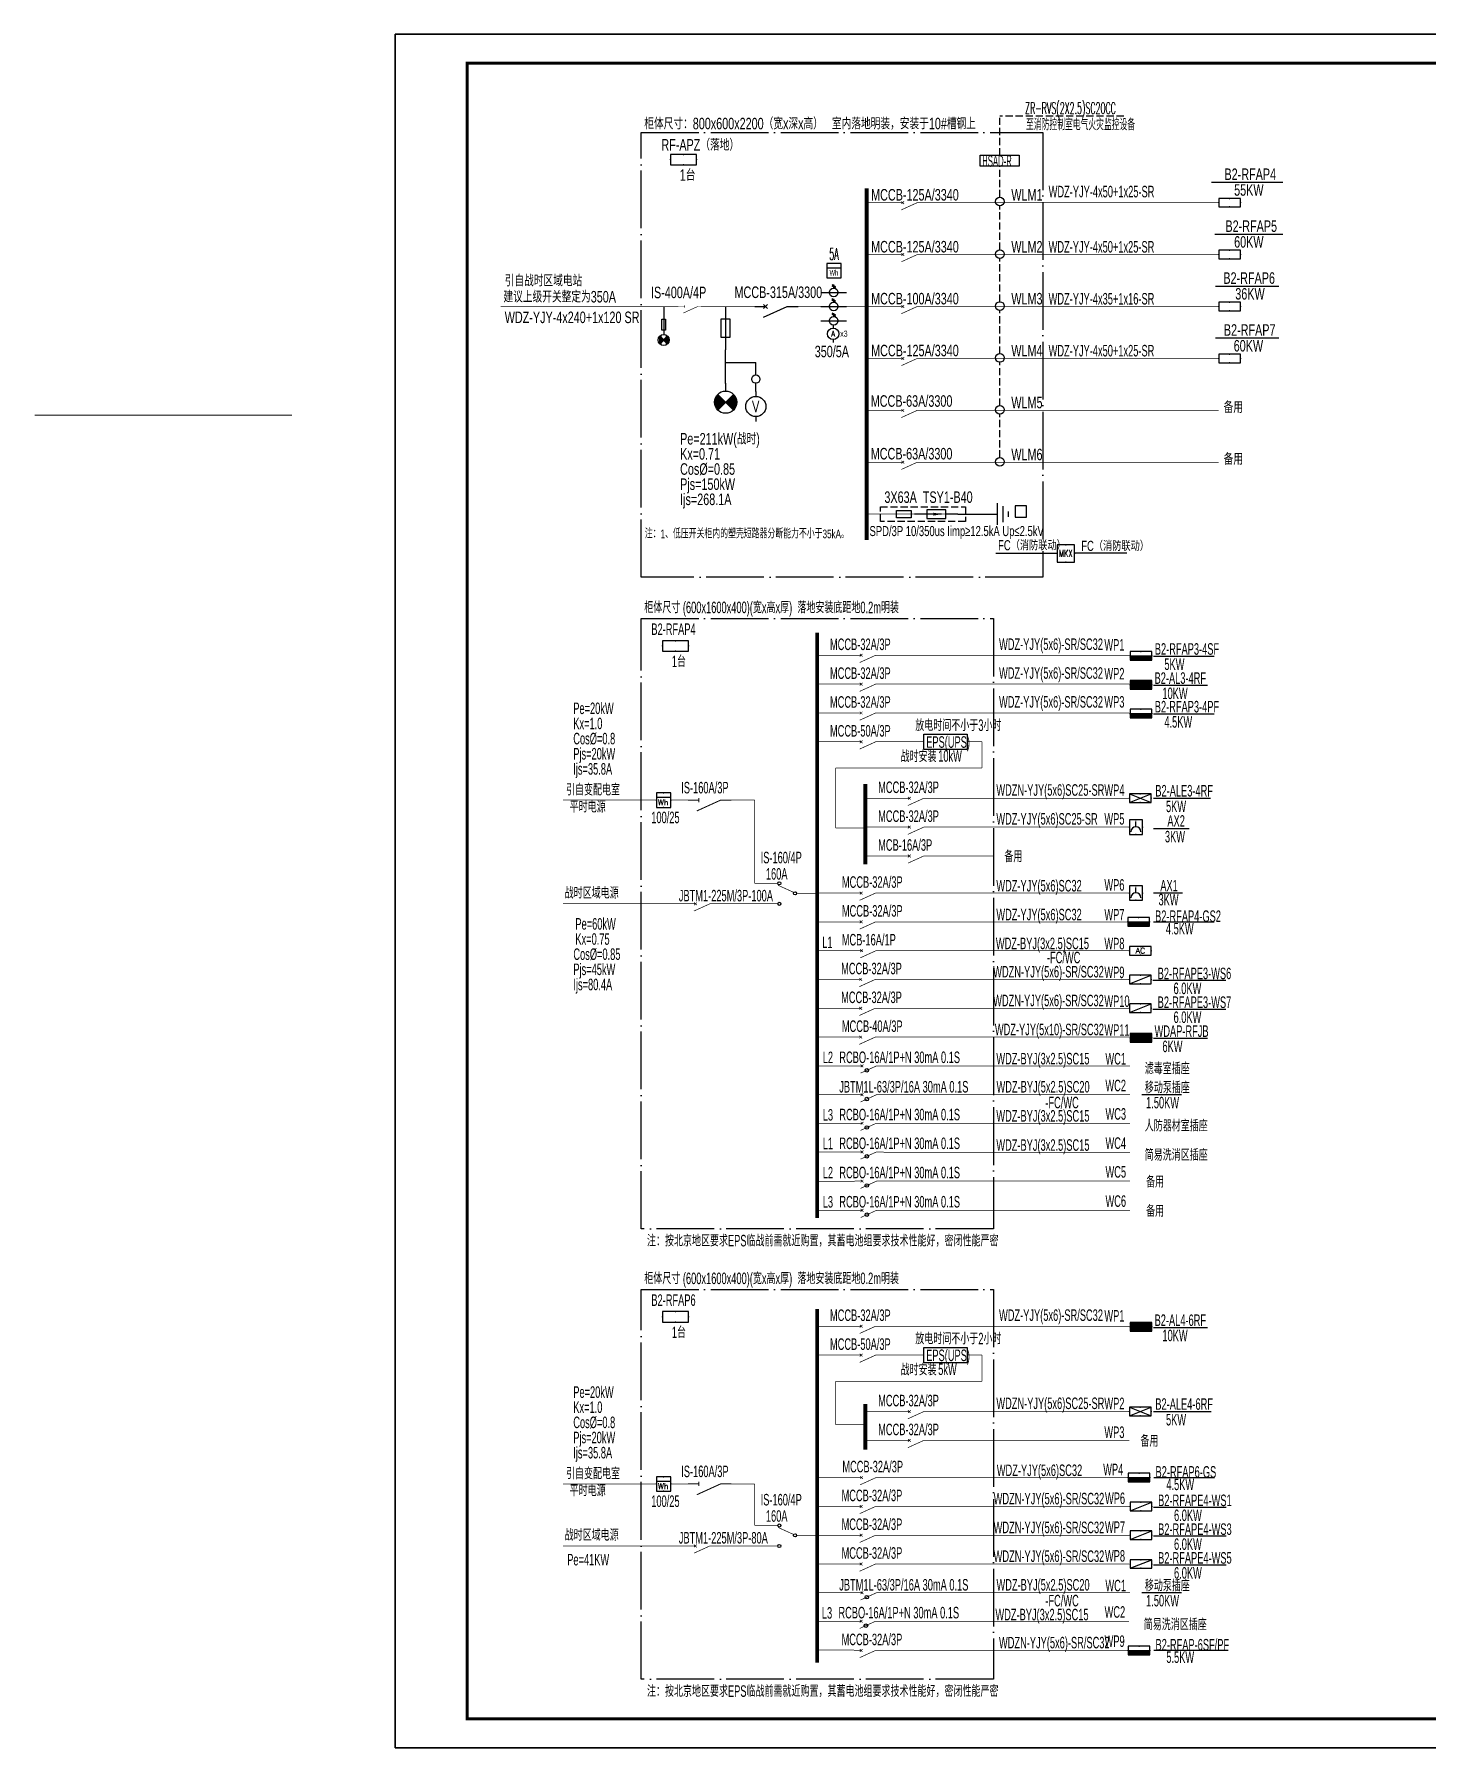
# Model space of a CAD drawing. Extents: x 776418 to 2076422, y -1170708 to 498544.
# Drawn here: x 896336 to 944640, y -874152 to -814752 of the extents above; entities that cross this region are included whole.
import ezdxf
from ezdxf.enums import TextEntityAlignment as Align

# ---------------------------------------------------------------- set-up
doc = ezdxf.new("R2010")
doc.units = 0
doc.header["$LTSCALE"] = 1000
doc.header["$MEASUREMENT"] = 0
doc.linetypes.add('DASH', pattern=[0.35, 0.25, -0.1])
doc.linetypes.add('DOTE', pattern=[2.42, 2, -0.2, 0.02, -0.2])
doc.layers.get('0').update_dxf_attribs({"linetype": 'CONTINUOUS'})
for name, color, linetype in [('D-TEXT', 7, 'CONTINUOUS'), ('DIM-动力', 3, 'CONTINUOUS'), ('DIM-箱柜', 3, 'CONTINUOUS'), ('DOTLN', 2, 'DASH'), ('EL-TEXT', 3, 'CONTINUOUS'), ('ELEMENT', 3, 'CONTINUOUS'), ('EQUIP', 3, 'CONTINUOUS'), ('EQUIP-动力', 3, 'CONTINUOUS'), ('EQUIP-插座', 3, 'CONTINUOUS'), ('EQUIP-照明', 3, 'CONTINUOUS'), ('EQUIP-箱柜', 3, 'CONTINUOUS'), ('LAYER3', 7, 'DOTE'), ('PUB_TEXT', 255, 'CONTINUOUS'), ('TEL_TEXT', 3, 'CONTINUOUS'), ('TEL_TITLE', 7, 'CONTINUOUS'), ('WIRE-母线', 6, 'CONTINUOUS'), ('WIRE-照明', 1, 'CONTINUOUS'), ('WIRE-系统', 4, 'CONTINUOUS'), ('WIRE-通讯', 4, 'CONTINUOUS'), ('Z', 7, 'CONTINUOUS')]:
    doc.layers.add(name, color=color, linetype=linetype)
doc.layers.add('层1', color=7, linetype='CONTINUOUS', lineweight=0)
doc.styles.add('_COMPLEX', font='ROS', dxfattribs={"width": 0.6, "bigfont": 'JD'})
doc.styles.add('_HZTXT', font='txt.shx', dxfattribs={"width": 0.8, "bigfont": 'HZTXT.shx'})
doc.styles.add('_JD', font='ros.shx', dxfattribs={"width": 0.8, "bigfont": 'JD.shx'})
doc.styles.add('_SIMPLEX', font='SIMPLEX.shx', dxfattribs={"width": 0.8})
doc.styles.add('_TCH_LABEL', font='COMPLEX', dxfattribs={"bigfont": 'GBCBIG'})
doc.styles.add('_TEL_DIM', font='SIMPLEX', dxfattribs={"width": 0.7, "height": 3.5, "bigfont": 'HZTXT'})
doc.styles.add('_XCSG', font='complex.shx', dxfattribs={"width": 0.6, "bigfont": 'jd.shx'})
doc.styles.get("Standard").update_dxf_attribs({"font": 'gbenor.shx', "bigfont": 'gbcbig.shx'})

# ---------------------------------------------------------------- blocks, each defined once
blk = doc.blocks.new('$element$00000497')
at = {"const_width": 0.0233}
for points in [[(0, 0), (0, -0.25)], [(0, -1), (0, -0.75), (-0.25, -0.2)], [(-0.047, -0.297), (0.047, -0.203)], [(-0.047, -0.203), (0.047, -0.297)]]:
    blk.add_lwpolyline(points, dxfattribs=at)
at = {"flags": 9}
blk.add_attdef('S', (0, 0), '', height=0.00000667, dxfattribs=at)
blk = doc.blocks.new('*X12')
at = {"color": 0}
for p, q in [((-250, 33), (-183, 100)), ((-250, 68), (-218, 100)), ((-247, 0), (-147, 100)), ((-212, 0), (-112, 100)), ((-177, 0), (-77, 100)), ((-141, 0), (-41, 100)), ((-106, 0), (-6, 100)), ((-71, 0), (29, 100)), ((-35, 0), (65, 100)), ((0, 0), (100, 100)), ((35, 0), (135, 100)), ((71, 0), (171, 100)), ((106, 0), (206, 100)), ((141, 0), (241, 100)), ((177, 0), (250, 73)), ((212, 0), (250, 38)), ((247, 0), (250, 3))]:
    blk.add_line(p, q, dxfattribs=at)
blk = doc.blocks.new('$equip$00001414')
for p, q in [((0.75, 0.6), (-0.75, 0.6)), ((-0.75, 0.6), (-0.75, 0)), ((-0.75, 0.3), (0.75, 0.3)), ((-0.75, 0), (0.75, 0)), ((0.75, 0), (0.75, 0.6))]:
    blk.add_line(p, q)
at = {"const_width": 0.3}
blk.add_lwpolyline([(-0.75, 0.15), (0.75, 0.15)], dxfattribs=at)
for p in [(-0.75, 0.3), (0, 0.6), (0, 0), (0.75, 0.3)]:
    blk.add_point(p)
at = {"xscale": 0.00300000000061118, "yscale": 0.00300000000061118, "zscale": 0.00300000000061118}
blk.add_blockref('*X12', (0, 0), dxfattribs=at)
at = {"style": '_TCH_LABEL', "flags": 9}
blk.add_attdef('A', (0, 0), '', height=0.00002, dxfattribs=at)
blk = doc.blocks.new('*X1')
at = {"color": 0}
for p, q in [((-250, 33), (-83, 200)), ((-250, 68), (-118, 200)), ((-250, 104), (-154, 200)), ((-250, 139), (-189, 200)), ((-250, 174), (-224, 200)), ((-247, 0), (-47, 200)), ((-212, 0), (-12, 200)), ((-177, 0), (23, 200)), ((-141, 0), (59, 200)), ((-106, 0), (94, 200)), ((-71, 0), (129, 200)), ((-35, 0), (165, 200)), ((0, 0), (200, 200)), ((35, 0), (235, 200)), ((71, 0), (250, 179)), ((106, 0), (250, 144)), ((141, 0), (250, 109)), ((177, 0), (250, 73)), ((212, 0), (250, 38)), ((247, 0), (250, 3))]:
    blk.add_line(p, q, dxfattribs=at)
blk = doc.blocks.new('$equip$00001421')
for p, q in [((0.75, 0.6), (-0.75, 0.6)), ((-0.75, 0.6), (-0.75, 0)), ((-0.75, 0), (0.75, 0)), ((0.75, 0), (0.75, 0.6))]:
    blk.add_line(p, q)
at = {"const_width": 0.6}
blk.add_lwpolyline([(-0.75, 0.3), (0.75, 0.3)], dxfattribs=at)
for p in [(-0.75, 0.3), (0, 0.6), (0, 0), (0.75, 0.3)]:
    blk.add_point(p)
at = {"xscale": 0.00300000000061118, "yscale": 0.00300000000061118, "zscale": 0.00300000000061118}
blk.add_blockref('*X1', (0, 0), dxfattribs=at)
at = {"style": '_TCH_LABEL', "flags": 9}
blk.add_attdef('A', (0, 0), '', height=0.00002, dxfattribs=at)
blk = doc.blocks.new('$element$00000525')
at = {"const_width": 0.0233}
for points in [[(0, 0), (0, -0.25)], [(-0.25, -0.2), (0, -0.75), (0, -1)], [(-0.047, -0.203), (0.047, -0.297)], [(0.047, -0.203), (-0.047, -0.297)]]:
    blk.add_lwpolyline(points, dxfattribs=at)
blk.add_circle((-0.151, -0.417), 0.0615)
at = {"flags": 9}
blk.add_attdef('S', (0, 0), '', height=0.00000667, dxfattribs=at)
blk = doc.blocks.new('$equip$00001424')
for p, q in [((-0.75, 0), (0.75, 0.6)), ((-0.75, 0.6), (0.75, 0)), ((0.75, 0.6), (-0.75, 0.6)), ((-0.75, 0.6), (-0.75, 0)), ((-0.75, 0), (0.75, 0)), ((0.75, 0), (0.75, 0.6))]:
    blk.add_line(p, q)
for p in [(-0.75, 0.3), (0, 0.6), (0, 0), (0.75, 0.3)]:
    blk.add_point(p)
at = {"style": '_TCH_LABEL', "flags": 9}
blk.add_attdef('A', (0, 0), '', height=0.00002, dxfattribs=at)
blk = doc.blocks.new('$equip$00001806')
for p, q in [((0.5, 1), (-0.5, 1)), ((-0.5, 1), (-0.5, 0)), ((-0.5, 0.7), (0.5, 0.7)), ((-0.5, 0), (0.5, 0)), ((0.5, 0), (0.5, 1))]:
    blk.add_line(p, q)
for p in [(-0.5, 0.5), (0, 1), (0, 0), (0.5, 0.5)]:
    blk.add_point(p)
at = {"color": 7, "style": '_TEL_DIM'}
blk.add_attdef('$TEXT$', text='', height=0.4, dxfattribs=at).set_placement((-0.03, 0.34), align=Align.MIDDLE_CENTER)
at = {"color": 7, "style": '_TEL_DIM', "flags": 1}
blk.add_attdef('A', text='', height=0.00002, dxfattribs=at).set_placement((0, 0), align=Align.MIDDLE_CENTER)
blk = doc.blocks.new('$element$00000578')
at = {"const_width": 0.0233}
for points in [[(0, 0), (0, -0.25)], [(0, -1), (0, -0.75), (-0.25, -0.2)], [(-0.05, -0.25), (0.05, -0.25)]]:
    blk.add_lwpolyline(points, dxfattribs=at)
at = {"flags": 9}
blk.add_attdef('S', (0, 0), '', height=0.00000667, dxfattribs=at)
blk = doc.blocks.new('$equip$00001416')
for p, q in [((0.75, 0.6), (-0.75, 0.6)), ((-0.75, 0), (0.75, 0.6)), ((-0.75, 0.6), (-0.75, 0)), ((-0.75, 0), (0.75, 0)), ((0.75, 0), (0.75, 0.6))]:
    blk.add_line(p, q)
for p in [(-0.75, 0.3), (0, 0.6), (0, 0), (0.75, 0.3)]:
    blk.add_point(p)
at = {"style": '_TCH_LABEL', "flags": 9}
blk.add_attdef('A', (0, 0), '', height=0.00002, dxfattribs=at)
blk = doc.blocks.new('$equip$00001413')
for p, q in [((0.75, 0.6), (-0.75, 0.6)), ((-0.75, 0.6), (-0.75, 0)), ((-0.75, 0), (0.75, 0)), ((0.75, 0), (0.75, 0.6))]:
    blk.add_line(p, q)
for p in [(-0.75, 0.3), (0, 0.6), (0, 0), (0.75, 0.3)]:
    blk.add_point(p)
at = {"style": '_TCH_LABEL', "flags": 9}
blk.add_attdef('A', (0, 0), '', height=0.00002, dxfattribs=at)
blk = doc.blocks.new('$equip$00001251')
for p, q in [((-0.45, 1), (-0.45, 0)), ((0.45, 1), (-0.45, 1)), ((-0.45, 0), (0.45, 0)), ((0, 0.52), (0, 0.88)), ((0.45, 0), (0.45, 1))]:
    blk.add_line(p, q)
blk.add_arc((0, 0.17), 0.35, 0, 180)
at = {"layer": 'EQUIP-照明'}
for p in [(-0.45, 0.5), (0, 1), (0, 0), (0.45, 0.5)]:
    blk.add_point(p, dxfattribs=at)
at = {"layer": 'EQUIP-照明', "style": '_TCH_LABEL', "flags": 9}
blk.add_attdef('A', (0, 0), '', height=0.00002, dxfattribs=at)
blk = doc.blocks.new('$equip$00001816')
for p, q in [((0.75, 0.6), (-0.75, 0.6)), ((-0.75, 0.6), (-0.75, 0)), ((-0.75, 0), (0.75, 0)), ((0.75, 0), (0.75, 0.6))]:
    blk.add_line(p, q)
for p in [(-0.75, 0.3), (0, 0.6), (0, 0), (0.75, 0.3)]:
    blk.add_point(p)
at = {"color": 7, "style": '_TEL_DIM'}
blk.add_attdef('$TEXT$', text='', height=0.4, dxfattribs=at).set_placement((0, 0.3), align=Align.MIDDLE_CENTER)
at = {"color": 7, "style": '_TEL_DIM', "flags": 1}
blk.add_attdef('A', text='', height=0.00002, dxfattribs=at).set_placement((0, 0), align=Align.MIDDLE_CENTER)
blk = doc.blocks.new('$equip$00001781')
blk.add_circle((0, 0), 0.5)
at = {"flags": 9}
blk.add_attdef('A', (0, 0), '', height=0.00002, dxfattribs=at)
blk = doc.blocks.new('M_M12')
for p, q in [((-0.1, -0.717), (-0.1, -0.283)), ((-0.1, -0.283), (0.1, -0.283)), ((0.1, -0.283), (0.1, -0.717)), ((0.1, -0.717), (-0.1, -0.717))]:
    blk.add_line(p, q)
blk.add_lwpolyline([(0, 0), (0, -1)])
at = {"width": 0.8, "flags": 9}
blk.add_attdef('S', (0.25, -0.5), '', height=0.2, dxfattribs=at)
blk = doc.blocks.new('M_M58MSL')
for points in [[(0, 0), (0, -0.167)], [(0, -0.833), (0, -1)]]:
    blk.add_lwpolyline(points)
blk.add_circle((0, -0.5), 0.333)
at = {"style": '_SIMPLEX', "width": 0.8, "flags": 8}
blk.add_attdef('$TEXT$', text='', height=0.333, dxfattribs=at).set_placement((0, -0.5), align=Align.MIDDLE_CENTER)
at = {"width": 0.8, "flags": 9}
blk.add_attdef('S', (0.25, -0.5), '', height=0.2, dxfattribs=at)
blk = doc.blocks.new('M_M57DRB')
for p, q in [((0.259, -0.374), (-0.259, -0.893)), ((0.259, -0.893), (-0.259, -0.374))]:
    blk.add_line(p, q)
blk.add_lwpolyline([(0, 0), (0, -0.267)])
blk.add_circle((0, -0.633), 0.367)
for points in [[(-0.13, -0.763), (-0.354, -0.538), (0, -0.633), (-0.259, -0.374)], [(-0.225, -0.858), (-0.354, -0.728), (-0.13, -0.763), (-0.354, -0.538)], [(0.13, -0.504), (0.354, -0.728), (0, -0.633), (0.259, -0.893)], [(0.225, -0.409), (0.354, -0.538), (0.13, -0.504), (0.354, -0.728)], [(0.259, -0.374), (0.259, -0.374), (0.225, -0.409), (0.354, -0.538)], [(-0.259, -0.893), (-0.259, -0.893), (-0.225, -0.858), (-0.354, -0.728)]]:
    blk.add_solid(points)
at = {"width": 0.8, "flags": 9}
blk.add_attdef('S', (0.25, -0.5), '', height=0.2, dxfattribs=at)
blk = doc.blocks.new('M_M27VHU')
for p, q in [((0.167, -0.5), (0.3, -0.5)), ((0.256, -0.433), (0.172, -0.567)), ((0.308, -0.433), (0.225, -0.567))]:
    blk.add_line(p, q)
blk.add_lwpolyline([(0, 0), (0, -1)])
blk.add_circle((0, -0.5), 0.167)
at = {"width": 0.8, "flags": 9}
blk.add_attdef('S', (0.25, -0.5), '', height=0.2, dxfattribs=at)
blk = doc.blocks.new('M_M7')
for p, q in [((-0.25, -0.2), (0, -0.75)), ((-0.047, -0.297), (0.047, -0.203)), ((-0.047, -0.203), (0.047, -0.297))]:
    blk.add_line(p, q)
for points in [[(0, 0), (0, -0.25)], [(0, -0.75), (0, -1)]]:
    blk.add_lwpolyline(points)
at = {"width": 0.8, "flags": 9}
blk.add_attdef('S', (0.25, -0.5), '', height=0.2, dxfattribs=at)
blk = doc.blocks.new('_LINKPT1')
blk.add_line((0, 0), (0, 0))
blk = doc.blocks.new('M_Z15DKY')
for p, q in [((0.5, 0.5), (-0.5, 0.5)), ((-0.5, 0.5), (-0.5, -0.5)), ((-0.5, 0.2), (0.5, 0.2)), ((0.5, -0.5), (0.5, 0.5)), ((-0.5, -0.5), (0.5, -0.5))]:
    blk.add_line(p, q)
for p in [(-0.5, 0), (0, 0.5), (0.5, 0), (0, -0.5)]:
    blk.add_blockref('_LINKPT1', p)
at = {"style": '_COMPLEX', "width": 0.6}
blk.add_text('Wh', height=0.4, dxfattribs=at).set_placement((0, -0.35), align=Align.CENTER)
at = {"width": 0.8, "flags": 9}
blk.add_attdef('A', (0, 0), '', height=0.00002, dxfattribs=at)
blk = doc.blocks.new('$equip_U$00000105(JDQINJING)')
for p, q in [((0.5, 1), (-0.5, 1)), ((-0.5, 1), (-0.5, 0)), ((0.5, 0), (0.5, 1)), ((-0.5, 0), (0.5, 0))]:
    blk.add_line(p, q)
for p in [(0, 1), (-0.5, 0.5), (0, 0), (0.5, 0.5)]:
    blk.add_point(p)
at = {"color": 7, "style": '_TEL_DIM'}
blk.add_attdef('$TEXT$', text='', height=0.4, dxfattribs=at).set_placement((-0.002, 0.507), align=Align.MIDDLE_CENTER)
at = {"color": 7, "style": '_TEL_DIM', "flags": 1}
blk.add_attdef('A', text='', height=0.00002, dxfattribs=at).set_placement((0, 0), align=Align.MIDDLE_CENTER)
blk = doc.blocks.new('M_M24')
for p, q in [((-0.25, -0.375), (0.25, -0.375)), ((-0.1875, -0.5), (0.1875, -0.5)), ((-0.0625, -0.625), (0.0625, -0.625))]:
    blk.add_line(p, q)
blk.add_lwpolyline([(0, 0), (0, -0.375)])
at = {"width": 0.8, "flags": 9}
blk.add_attdef('S', (0.25, -0.5), '', height=0.2, dxfattribs=at)
blk = doc.blocks.new('M_M17')
for p, q in [((-0.1, -0.717), (-0.1, -0.283)), ((-0.1, -0.283), (0.1, -0.283)), ((0, -0.383), (0, -0.717)), ((0.1, -0.283), (0.1, -0.717)), ((0.1, -0.717), (-0.1, -0.717))]:
    blk.add_line(p, q)
for points in [[(0, 0), (0, -0.283)], [(0, -0.717), (0, -1)]]:
    blk.add_lwpolyline(points)
for points in [[(-0.033, -0.567), (0.033, -0.567), (0, -0.367), (0.033, -0.567)], [(0.033, -0.567), (0, -0.367), (-0.033, -0.567), (0.033, -0.567)], [(0, -0.367), (-0.033, -0.567), (0.033, -0.567), (0, -0.367)]]:
    blk.add_solid(points)
at = {"width": 0.8, "flags": 9}
blk.add_attdef('S', (0.25, -0.5), '', height=0.2, dxfattribs=at)
blk = doc.blocks.new('A$C00115E70')
at = {"layer": 'WIRE-通讯', "ltscale": 0.001}
blk.add_lwpolyline([(-84100, 59400), (0, 59400), (0, 0), (-84100, 0)], close=True, dxfattribs=at)

msp = doc.modelspace()

# ---------------------------------------------------------------- linework, layer by layer
at = {"ltscale": 0.001}
for p, q in [((937148, -819880), (939617, -819880)), ((937264, -821680), (939617, -821680)), ((937283, -823480), (939477, -823480)), ((937283, -825279), (939477, -825279))]:
    msp.add_line(p, q, dxfattribs=at)
msp.add_line((931796, -832747, 0), (929673, -832747, 0))
at = {"linetype": 'DOTE'}
for p, q in [((917373, -835011), (929582, -835011)), ((917373, -856165), (917373, -835011)), ((929582, -835011), (929582, -856165)), ((929582, -856165), (917373, -856165)), ((917373, -858270), (929582, -858270)), ((917373, -871780), (917373, -858270)), ((929582, -858270), (929582, -871780)), ((929582, -871780), (917373, -871780))]:
    msp.add_line(p, q, dxfattribs=at)
for centre in [(922162, -844186), (922708, -844530), (922162, -844897), (922162, -866447), (922162, -867158), (922708, -866791)]:
    msp.add_circle(centre, 54.4)
at = {"layer": 'D-TEXT'}
for p, q in [((935130, -836310), (937237, -836310)), ((935130, -837319), (937005, -837319)), ((935130, -838310), (937237, -838310)), ((935130, -842286), (936373, -842286)), ((935130, -844517), (936136, -844517)), ((935130, -845519), (937238, -845519)), ((935114, -847547), (937639, -847547)), ((935114, -848546), (937639, -848546)), ((935130, -849558), (937005, -849558)), ((935130, -859579), (937005, -859579)), ((935145, -864784), (937254, -864784)), ((935129, -865814), (937654, -865814)), ((935129, -866812), (937654, -866812)), ((935129, -867810), (937654, -867810)), ((935145, -870775), (937721, -870775))]:
    msp.add_line(p, q, dxfattribs=at)
at = {"layer": 'D-TEXT', "color": 6}
for p, q in [((935130, -841237), (937113, -841237)), ((935130, -862498), (937136, -862498))]:
    msp.add_line(p, q, dxfattribs=at)
at = {"layer": 'DIM-动力', "ltscale": 0.001}
msp.add_lwpolyline([(908843, -874152), (992943, -874152), (992943, -814752), (908843, -814752)], close=True, dxfattribs=at)
at = {"layer": 'DIM-箱柜', "elevation": 0}
msp.add_lwpolyline([(930335, -831098), (930335, -831498), (930735, -831498), (930735, -831098), (930335, -831098)], dxfattribs=at)
at = {"layer": 'DOTLN', "linetype": 'DASH'}
msp.add_lwpolyline([(925665, -831133), (928612, -831133), (928612, -831643), (925665, -831643)], close=True, dxfattribs=at)
at = {"layer": 'ELEMENT'}
for points in [[(926222, -831518), (926222, -831258), (926732, -831258), (926732, -831518)], [(927167, -839017), (928671, -839017), (928671, -839544), (927167, -839544)], [(927167, -860278), (928671, -860278), (928671, -860805), (927167, -860805)]]:
    msp.add_lwpolyline(points, close=True, dxfattribs=at)
at = {"layer": 'EQUIP-照明', "linetype": 'DASH'}
for p, q in [((934103, -817591, 0), (929804, -817591, 0)), ((929804, -818947, 0), (929804, -817591, 0)), ((929804, -820399, 0), (929804, -819330, 0)), ((929808, -822224), (929808, -820699, 0)), ((929808, -824024), (929808, -822499, 0)), ((929808, -825824), (929808, -824324, 0)), ((929808, -827624), (929808, -826099, 0)), ((929808, -829423, 0), (929808, -827898, 0))]:
    msp.add_line(p, q, dxfattribs=at)
at = {"layer": 'EQUIP-照明', "linetype": 'ByBlock', "elevation": 0}
msp.add_lwpolyline([(930481, -819329), (929128, -819329), (929128, -818947), (930481, -818947)], close=True, dxfattribs=at)
at = {"layer": 'LAYER3'}
for p, q in [((917373, -818156), (931302, -818156)), ((917373, -833576), (917373, -818156)), ((931302, -818156), (931302, -833576)), ((931302, -833576), (917373, -833576))]:
    msp.add_line(p, q, dxfattribs=at)
at = {"layer": 'TEL_TEXT', "ltscale": 2}
msp.add_line((932396, -832726, 0), (934212, -832726, 0), dxfattribs=at)
at = {"layer": 'TEL_TEXT'}
for p, q in [((934725, -851506), (936103, -851506)), ((934725, -868771), (936103, -868771))]:
    msp.add_line(p, q, dxfattribs=at)
at = {"layer": 'TEL_TITLE'}
msp.add_lwpolyline([(908843, -874152), (992943, -874152), (992943, -814752), (908843, -814752)], close=True, dxfattribs=at)
at = {"layer": 'TEL_TITLE', "const_width": 100}
msp.add_lwpolyline([(911343, -873152), (991943, -873152), (991943, -815752), (911343, -815752)], close=True, dxfattribs=at)
at = {"layer": 'WIRE-母线', "const_width": 133}
for points in [[(925193, -820090), (925193, -832286)], [(923473, -835494), (923473, -855791)], [(925144, -840746), (925144, -843523)], [(923473, -858940), (923473, -871201)], [(925144, -862232), (925144, -863818)]]:
    msp.add_lwpolyline(points, dxfattribs=at)
at = {"layer": 'WIRE-照明'}
for p, q in [((920303, -826856, -4671), (920303, -825690, -4671)), ((920303, -826132, -4671), (921348, -826132, -4671)), ((921348, -826561, -4671), (921348, -826132, -4671)), ((921348, -827132, -4671), (921348, -826847, -4671)), ((928354, -831388, 0), (929167, -831388, 0))]:
    msp.add_line(p, q, dxfattribs=at)
at = {"layer": 'WIRE-照明', "linetype": 'Continuous', "const_width": 30}
msp.add_lwpolyline([(896351, -827956), (905270, -827956)], dxfattribs=at)
at = {"layer": 'WIRE-系统', "const_width": 23.3}
for points in [[(925193, -820590), (926193, -820590)], [(927068, -820590), (929312, -820590)], [(929312, -820590), (937398, -820590)], [(925193, -822390), (926193, -822390)], [(927068, -822390), (929311, -822390)], [(929312, -822390), (937398, -822390)], [(912500, -824190), (918657, -824190)], [(921313, -824190), (919444, -824190)], [(922517, -824190), (925193, -824190)], [(925193, -824190), (926193, -824190)], [(925193, -824190), (926193, -824190)], [(927068, -824190), (929311, -824190)], [(929312, -824190), (937398, -824190)], [(925193, -825990), (926193, -825990)], [(927068, -825990), (929311, -825990)], [(929312, -825990), (937398, -825990)], [(925193, -827790), (926193, -827790)], [(927068, -827790), (929311, -827790)], [(929312, -827790), (937398, -827790)], [(925193, -829589), (926193, -829589)], [(927068, -829589), (929311, -829589)], [(929312, -829590), (937398, -829590)], [(923473, -836281), (924750, -836281)], [(925750, -836281), (929583, -836281)], [(929583, -836281), (934300, -836281)], [(923473, -837281), (924750, -837281)], [(925750, -837281), (929583, -837281)], [(929583, -837281), (934300, -837281)], [(923473, -838281), (924750, -838281)], [(925750, -838281), (929583, -838281)], [(929583, -838281), (934300, -838281)], [(923473, -839281), (924750, -839281)], [(925750, -839281), (927167, -839281)], [(928671, -839281), (929189, -839281)], [(929189, -839281), (929189, -840185)], [(929189, -840185), (924112, -840185)], [(924112, -840185), (924112, -842268)], [(914663, -841302), (917904, -841302)], [(914663, -841302), (917904, -841302)], [(918404, -841302), (919003, -841302)], [(920503, -841302), (921303, -841302)], [(921303, -841302), (921303, -844187)], [(925144, -841238), (926420, -841238)], [(927420, -841238), (929583, -841238)], [(929583, -841238), (934300, -841238)], [(924112, -842268), (925144, -842268)], [(925144, -842238), (926420, -842238)], [(927420, -842238), (929583, -842238)], [(929583, -842238), (932926, -842238)], [(932857, -842238), (934300, -842238)], [(925144, -843238), (926420, -843238)], [(927420, -843238), (929583, -843238)], [(921863, -844187), (921303, -844187)], [(921863, -844187), (922111, -844187)], [(922664, -844501), (922124, -844256)], [(923007, -844531), (922760, -844531)], [(923007, -844531), (923473, -844531)], [(923473, -844523), (924750, -844523)], [(925750, -844523), (929583, -844523)], [(927420, -844523), (929583, -844523)], [(929583, -844522), (934300, -844522)], [(914663, -844897), (917956, -844897)], [(917957, -844897), (919003, -844897)], [(920003, -844897), (921303, -844897)], [(921303, -844897), (921863, -844897)], [(921863, -844897), (922111, -844897)], [(923473, -845522), (924750, -845522)], [(925750, -845522), (929583, -845522)], [(929583, -845522), (934244, -845522)], [(923458, -846522), (924764, -846522)], [(925764, -846522), (929567, -846522)], [(929567, -846522), (934306, -846522)], [(923458, -847520), (924734, -847520)], [(925734, -847520), (929567, -847520)], [(929567, -847520), (934306, -847520)], [(923458, -848519), (924734, -848519)], [(925734, -848519), (929567, -848519)], [(929567, -848519), (934306, -848519)], [(923458, -849519), (924734, -849519)], [(925734, -849519), (929567, -849519)], [(929567, -849519), (934284, -849519)], [(923473, -850516), (924780, -850516)], [(925734, -850516), (929567, -850516)], [(925780, -850516), (929583, -850516)], [(929583, -850516), (934322, -850516)], [(923473, -851515), (924780, -851515)], [(925780, -851515), (934322, -851515)], [(923473, -852501), (924780, -852501)], [(923473, -852501), (924780, -852501)], [(925780, -852501), (929582, -852501)], [(929582, -852501), (934322, -852501)], [(923473, -853499), (924780, -853499)], [(925780, -853512), (934322, -853512)], [(923473, -854512), (924780, -854512)], [(925780, -854511), (934322, -854511)], [(923473, -855525), (924780, -855525)], [(925780, -855523), (934322, -855523)], [(923473, -859540), (924750, -859540)], [(925750, -859540), (929583, -859540)], [(929583, -859540), (934300, -859540)], [(923473, -860542), (924750, -860542)], [(925750, -860542), (927167, -860542)], [(928671, -860542), (929189, -860542)], [(929189, -860542), (929189, -861446)], [(929189, -861446), (924112, -861446)], [(924112, -861446), (924112, -862951)], [(925144, -862499), (926420, -862499)], [(927420, -862499), (929583, -862499)], [(929583, -862499), (934300, -862499)], [(924112, -862951), (925144, -862951)], [(925144, -863499), (926420, -863499)], [(927420, -863499), (929583, -863499)], [(929583, -863499), (932926, -863499)], [(932857, -863499), (934300, -863499)], [(923489, -864787), (924765, -864787)], [(925765, -864787), (929598, -864787)], [(929598, -864787), (934259, -864787)], [(914663, -865006), (917904, -865006)], [(914663, -865006), (917904, -865006)], [(918404, -865006), (919003, -865006)], [(920503, -865006), (921303, -865006)], [(921303, -865006), (921303, -866448)], [(923473, -865787), (924749, -865787)], [(925749, -865787), (929582, -865787)], [(929582, -865787), (934321, -865787)], [(921863, -866448), (921303, -866448)], [(921863, -866448), (922111, -866448)], [(922664, -866762), (922124, -866517)], [(914663, -867158), (919003, -867158)], [(920003, -867158), (921303, -867158)], [(921303, -867158), (921863, -867158)], [(921863, -867158), (922111, -867158)], [(923007, -866792), (922760, -866792)], [(923007, -866792), (923473, -866792)], [(923473, -866786), (924749, -866786)], [(925749, -866786), (929582, -866786)], [(929582, -866786), (934321, -866786)], [(923442, -867783), (924749, -867783)], [(925749, -867783), (934290, -867783)], [(923442, -868780), (924749, -868780)], [(923473, -868780), (924780, -868780)], [(925734, -868780), (929567, -868780)], [(925780, -868780), (929582, -868780)], [(929582, -868780), (934322, -868780)], [(923442, -869767), (924748, -869767)], [(923442, -869767), (924748, -869767)], [(925748, -869767), (929551, -869767)], [(929551, -869767), (934290, -869767)], [(923442, -870766), (924748, -870766)], [(925749, -870779), (934290, -870779)]]:
    msp.add_lwpolyline(points, dxfattribs=at)
at = {"layer": 'WIRE-系统', "const_width": 23.3, "elevation": 0}
msp.add_lwpolyline([(925193, -831388), (929730, -831388)], dxfattribs=at)
at = {"layer": 'Z', "ltscale": 2}
msp.add_line((920303, -824190), (920303, -825690), dxfattribs=at)
msp.add_circle((921348, -826706), 143, dxfattribs=at)
at = {"layer": '层1', "color": 4, "linetype": 'Continuous', "lineweight": 30}
msp.add_line((918156, -824196), (918156, -825159), dxfattribs=at)
at = {"layer": '层1', "color": 7, "linetype": 'Continuous', "lineweight": -3}
for p, q in [((918007, -825230), (918007, -825472)), ((918027, -825208), (918027, -825493)), ((918047, -825230), (918047, -825471)), ((918067, -825252), (918067, -825449)), ((918087, -825275), (918087, -825427)), ((918107, -825297), (918107, -825405)), ((918127, -825319), (918127, -825383)), ((918147, -825341), (918147, -825361)), ((918165, -825341), (918165, -825361)), ((918185, -825319), (918185, -825383)), ((918205, -825297), (918205, -825405)), ((918225, -825275), (918225, -825427)), ((918245, -825252), (918245, -825449)), ((918265, -825230), (918265, -825471)), ((918285, -825208), (918285, -825493)), ((918305, -825230), (918305, -825472)), ((918325, -825260), (918325, -825442)), ((918345, -825317), (918345, -825384))]:
    msp.add_line(p, q, dxfattribs=at)
at = {"layer": '层1', "color": 4, "linetype": 'Continuous', "lineweight": -3}
for p, q in [((918285, -825493), (918027, -825208)), ((918027, -825493), (918285, -825208))]:
    msp.add_line(p, q, dxfattribs=at)
msp.add_lwpolyline([(918090, -824625), (918219, -824625), (918219, -825009), (918090, -825009)], close=True, dxfattribs=at)
msp.add_circle((918156, -825351), 192, dxfattribs=at)

# ---------------------------------------------------------------- block references
at = {"layer": 'ELEMENT'}
for name, p, xscale, yscale, zscale, rotation in [('$element$00000497', (926193, -820590), 999.9899999999907, 999.9899999999907, 999.9899999999907, 90), ('$element$00000497', (926193, -822390), 999.9899999999907, 999.9899999999907, 999.9899999999907, 90), ('M_M27VHU', (923597, -823702), 900, 900, 900, 90), ('$element$00000578', (918657, -824190), 900, 900, 900, 90), ('M_M7', (921313, -824190), 1500, 1500, 1500, 90), ('M_M27VHU', (923597, -824190), 900, 900, 900, 90), ('M_M27VHU', (923597, -824685), 900, 900, 900, 90), ('$element$00000497', (926193, -824190), 999.9899999999907, 999.9899999999907, 999.9899999999907, 90), ('$element$00000497', (926193, -825990), 999.9899999999907, 999.9899999999907, 999.9899999999907, 90), ('$element$00000497', (926193, -827790), 999.9899999999907, 999.9899999999907, 999.9899999999907, 90), ('$element$00000497', (926193, -829589), 999.9899999999907, 999.9899999999907, 999.9899999999907, 90), ('M_M17', (928354, -831388, 0), -1500, 1500, 1500, 270), ('M_M24', (929167, -831388, 0), 1500, 1500, 1500, 90), ('$element$00000497', (924750, -836281), 1000, 1000, 1000, 89.99998106746375), ('$element$00000497', (924750, -837281), 1000, 1000, 1000, 89.99998106746375), ('$element$00000497', (924750, -838281), 1000, 1000, 1000, 89.99998106746375), ('$element$00000497', (924750, -839281), 1000, 1000, 1000, 89.99998106746375), ('$element$00000578', (919003, -841302), 1500, 1500, 1500, 89.99998106746375), ('$element$00000497', (926420, -841238), 1000, 1000, 1000, 89.99998106746375), ('$element$00000497', (926420, -842238), 1000, 1000, 1000, 89.99998106746375), ('$element$00000497', (926420, -843238), 1000, 1000, 1000, 89.99998106746375), ('$element$00000497', (924750, -844523), 1000, 1000, 1000, 89.99998106746375), ('$element$00000497', (919003, -844897), 999.9899999999907, 999.9899999999907, 999.9899999999907, 89.99998106746371), ('$element$00000497', (924750, -845522), 1000, 1000, 1000, 89.99998106746375), ('$element$00000497', (924764, -846522), 1000, 1000, 1000, 89.99998106746375), ('$element$00000497', (924734, -847520), 1000, 1000, 1000, 89.99998106746375), ('$element$00000497', (924734, -848519), 1000, 1000, 1000, 89.99998106746375), ('$element$00000497', (924734, -849519), 1000, 1000, 1000, 89.99998106746375), ('$element$00000525', (924780, -850516), 1000, 1000, 1000, 89.99998106746375), ('$element$00000525', (924780, -851515), 1000, 1000, 1000, 89.99998106746375), ('$element$00000525', (924780, -852501), 1000, 1000, 1000, 89.99998106746375), ('$element$00000525', (924780, -853498), 1000, 1000, 1000, 89.99998106746375), ('$element$00000525', (924780, -854511), 1000, 1000, 1000, 89.99998106746375), ('$element$00000525', (924780, -855523), 1000, 1000, 1000, 89.99998106746375), ('$element$00000497', (924750, -859540), 1000, 1000, 1000, 89.99998106746375), ('$element$00000497', (924750, -860542), 1000, 1000, 1000, 89.99998106746375), ('$element$00000497', (926420, -862499), 1000, 1000, 1000, 89.99998106746375), ('$element$00000497', (926420, -863499), 1000, 1000, 1000, 89.99998106746375), ('$element$00000497', (924765, -864787), 1000, 1000, 1000, 89.99998106746375), ('$element$00000578', (919003, -865006), 1500, 1500, 1500, 89.99998106746375), ('$element$00000497', (924749, -865787), 1000, 1000, 1000, 89.99998106746375), ('$element$00000497', (919003, -867158), 999.9899999999907, 999.9899999999907, 999.9899999999907, 89.99998106746371), ('$element$00000497', (924749, -866786), 1000, 1000, 1000, 89.99998106746375), ('$element$00000497', (924749, -867783), 1000, 1000, 1000, 89.99998106746375), ('$element$00000525', (924780, -868780), 1000, 1000, 1000, 89.99998106746375), ('$element$00000525', (924748, -869767), 1000, 1000, 1000, 89.99998106746375), ('$element$00000497', (924749, -870779), 1000, 1000, 1000, 89.99998106746375)]:
    msp.add_blockref(name, p, dxfattribs=dict(at, xscale=xscale, yscale=yscale, zscale=zscale, rotation=rotation))
for name, p, xscale, yscale, zscale in [('M_M12', (920303, -824190), 1500, 1500, 1500), ('M_M57DRB', (920303, -826843), 1050, 1050, 1050)]:
    msp.add_blockref(name, p, dxfattribs=dict(at, xscale=xscale, yscale=yscale, zscale=zscale))
ref = msp.add_blockref('M_M58MSL', (921348, -827132), dxfattribs=dict(at, xscale=1050, yscale=1050, zscale=1050))
ref.add_attrib('$TEXT$', 'V', dxfattribs={"layer": '0', "height": 400, "style": '_XCSG', "width": 0.8, "flags": 8}).set_placement((921348, -827657), align=Align.MIDDLE_CENTER)
at = {"layer": 'EQUIP', "xscale": 500, "yscale": 500, "zscale": 500}
msp.add_blockref('M_Z15DKY', (924057, -822947), dxfattribs=at)
at = {"layer": 'EQUIP-动力', "color": 6, "xscale": 500.0000000000001, "yscale": 500.0000000000001, "zscale": 500.0000000000001, "rotation": 359.9999810674638}
for p in [(918154, -841552), (918154, -865256)]:
    msp.add_blockref('$equip$00001806', p, dxfattribs=at).add_auto_attribs({'$TEXT$': 'Wh'})
at = {"layer": 'EQUIP-动力', "xscale": 500, "yscale": 500, "zscale": 500, "rotation": 0.0001919951287714742}
msp.add_blockref('$equip$00001816', (934681, -846672), dxfattribs=at).add_auto_attribs({'$TEXT$': 'AC'})
at = {"layer": 'EQUIP-插座', "xscale": 500.0000000000001, "yscale": 500.0000000000001, "zscale": 500.0000000000001, "rotation": 359.9999810674638}
for p in [(934525, -842488), (934525, -844772)]:
    msp.add_blockref('$equip$00001251', p, dxfattribs=at)
at = {"layer": 'EQUIP-照明', "linetype": 'ByBlock', "xscale": 300, "yscale": 300, "zscale": 300}
for p in [(929808, -820549, 0), (929811, -822374), (929811, -824174), (929811, -825974), (929811, -827774), (929811, -829573)]:
    msp.add_blockref('$equip$00001781', p, dxfattribs=at)
at = {"layer": 'EQUIP-箱柜', "ltscale": 0.001, "xscale": 600, "yscale": 600, "zscale": 600}
msp.add_blockref('$equip$00001413', (918838, -819277), dxfattribs=at)
at = {"layer": 'EQUIP-箱柜', "xscale": 500, "yscale": 500, "zscale": 500}
for p in [(937773, -820740), (937773, -822540), (937773, -824340), (937773, -826140)]:
    msp.add_blockref('$equip$00001413', p, dxfattribs=at)
at = {"layer": 'EQUIP-箱柜'}
ref = msp.add_blockref('$equip_U$00000105(JDQINJING)', (932096, -833047, 0), dxfattribs=dict(at, xscale=600, yscale=600, zscale=600))
ref.add_attrib('$TEXT$', 'MKX', dxfattribs={"layer": '0', "color": 7, "height": 240, "style": '_TEL_DIM', "width": 0.6}).set_placement((932094, -832743, 0), align=Align.MIDDLE_CENTER)
at = {"layer": 'EQUIP-箱柜', "ltscale": 0.001, "xscale": 600, "yscale": 600, "zscale": 600, "rotation": 359.9999810674638}
for p in [(918564, -836135), (918564, -859395)]:
    msp.add_blockref('$equip$00001413', p, dxfattribs=at)
at = {"layer": 'EQUIP-箱柜', "xscale": 500.0000000000001, "yscale": 500.0000000000001, "zscale": 500.0000000000001, "rotation": 359.9999810674638}
for name, p in [('$equip$00001414', (934699, -836454)), ('$equip$00001421', (934699, -837454)), ('$equip$00001414', (934699, -838454)), ('$equip$00001424', (934675, -841388)), ('$equip$00001414', (934619, -845672)), ('$equip$00001421', (934699, -849693)), ('$equip$00001421', (934699, -859714)), ('$equip$00001424', (934675, -862649)), ('$equip$00001414', (934634, -864937)), ('$equip$00001414', (934634, -870929))]:
    msp.add_blockref(name, p, dxfattribs=at)
at = {"layer": 'EQUIP-箱柜', "color": 255, "ltscale": 0.001, "xscale": 500.0000000000001, "yscale": 500.0000000000001, "zscale": 500.0000000000001, "rotation": 359.9999810674638}
for p in [(934681, -847670), (934681, -848669), (934697, -865937), (934696, -866936), (934696, -867933)]:
    msp.add_blockref('$equip$00001416', p, dxfattribs=at)
at = {"layer": 'WIRE-通讯', "ltscale": 0.001}
msp.add_blockref('A$C00115E70', (992943, -874152), dxfattribs=at)
at = {"layer": 'Z', "ltscale": 2, "xscale": 600, "yscale": 600, "zscale": 600}
msp.add_blockref('M_M58MSL', (924032, -824835), dxfattribs=at).add_auto_attribs({'$TEXT$': 'A'})

# ---------------------------------------------------------------- texts
at = {"flags": 9}
for p in [(921863, -844187), (921863, -844897), (921863, -866448), (921863, -867158)]:
    msp.add_attdef('S', p, '隔离开关', height=0.0066, rotation=89.99998, dxfattribs=at)
at = {"layer": 'D-TEXT', "style": '_JD', "width": 0.6}
for s, p in [('WDZ-YJY-4x50+1x25-SR', (931500, -820406)), ('WDZ-YJY-4x50+1x25-SR', (931498, -822321)), ('WDZ-YJY-4x35+1x16-SR', (931498, -824121)), ('WDZ-YJY-4x50+1x25-SR', (931498, -825921)), ('柜体尺寸 (600x1600x400)(宽x高x厚)  落地安装底距地0.2m明装', (917483, -834821)), ('B2-RFAP4', (917728, -835575)), ('MCCB-32A/3P', (923919, -836100)), ('WDZ-YJY(5x6)-SR/SC32', (929780, -836096)), ('WP1', (933431, -836118)), ('1台', (918437, -836691)), ('B2-RFAP3-4SF', (935179, -836262)), ('MCCB-32A/3P', (923919, -837100)), ('WDZ-YJY(5x6)-SR/SC32', (929780, -837096)), ('WP2', (933431, -837118)), ('B2-AL3-4RF', (935171, -837271)), ('5KW', (935511, -836791)), ('10KW', (935443, -837800)), ('Pe=20kW', (915021, -838319)), ('MCCB-32A/3P', (923919, -838100)), ('WDZ-YJY(5x6)-SR/SC32', (929780, -838096)), ('WP3', (933431, -838094)), ('B2-RFAP3-4PF', (935179, -838262)), ('Kx=1.0', (915021, -838844)), ('MCCB-50A/3P', (923919, -839100)), ('放电时间不小于3小时', (926877, -838906)), ('4.5KW', (935511, -838791)), ('Cos%%C=0.8', (915021, -839369)), ('EPS(UPS)', (927255, -839488)), ('Pjs=20kW', (915021, -839894)), ('战时安装', (926366, -839985)), ('10kW', (927671, -839971)), ('Ijs=35.8A', (915021, -840419)), ('引自变配电室', (914768, -841141)), ('IS-160A/3P', (918763, -841069)), ('MCCB-32A/3P', (925590, -841057)), ('WDZN-YJY(5x6)SC25-SR', (929686, -841151)), ('WP4', (933431, -841155)), ('B2-ALE3-4RF', (935197, -841177)), ('平时电源', (914895, -841733)), ('100/25', (917724, -842102)), ('MCCB-32A/3P', (925590, -842057)), ('5KW', (935568, -841718)), ('WDZ-YJY(5x6)SC25-SR', (929686, -842151)), ('WP5', (933431, -842150)), ('AX2', (935615, -842224)), ('MCB-16A/3P', (925590, -843057)), ('3KW', (935530, -842767)), ('IS-160/4P', (921516, -843492)), ('备用', (929964, -843453)), ('160A', (921698, -844058)), ('MCCB-32A/3P', (924333, -844342)), ('WDZ-YJY(5x6)SC32', (929686, -844469)), ('WP6', (933431, -844441)), ('AX1', (935370, -844466)), ('战时区域电源', (914722, -844716)), ('JBTM1-225M/3P-100A', (918679, -844813)), ('3KW', (935307, -844951)), ('MCCB-32A/3P', (924333, -845341)), ('WDZ-YJY(5x6)SC32', (929686, -845469)), ('WP7', (933431, -845474)), ('B2-RFAP4-GS2', (935189, -845525)), ('Pe=60kW', (915094, -845792)), ('4.5KW', (935563, -845957)), ('Cos%%C=0.85', (915024, -846842)), ('Kx=0.75', (915094, -846317)), ('L1', (923653, -846432)), ('MCB-16A/1P', (924329, -846341)), ('WDZ-BYJ(3x2.5)SC15', (929670, -846469)), ('WP8', (933431, -846474)), ('Pjs=45kW', (915024, -847367)), ('MCCB-32A/3P', (924306, -847340)), ('WDZN-YJY(5x6)-SR/SC32', (929578, -847450)), ('-FC/WC', (931440, -846957)), ('Ijs=80.4A', (915024, -847892)), ('WP9', (933431, -847473)), ('B2-RFAPE3-WS6', (935279, -847510)), ('6.0KW', (935829, -848028)), ('MCCB-32A/3P', (924306, -848338)), ('WDZN-YJY(5x6)-SR/SC32', (929577, -848448)), ('WP10', (933431, -848471)), ('B2-RFAPE3-WS7', (935279, -848508)), ('6.0KW', (935829, -849027)), ('MCCB-40A/3P', (924332, -849338)), ('WDZ-YJY(5x10)-SR/SC32', (929635, -849453)), ('WP11', (933431, -849471)), ('WDAP-RFJB', (935171, -849510)), ('L2', (923669, -850420)), ('RCBO-16A/1P+N 30mA 0.1S', (924244, -850417)), ('6KW', (935443, -850039)), ('WDZ-BYJ(3x2.5)SC15', (929686, -850464)), ('WC1', (933467, -850467)), ('滤毒室插座', (934829, -850804)), ('JBTM1L-63/3P/16A 30mA 0.1S', (924240, -851438)), ('WDZ-BYJ(5x2.5)SC20', (929692, -851438)), ('WC2', (933467, -851394)), ('移动泵插座', (934833, -851463)), ('-FC/WC', (931385, -851987)), ('1.50KW', (934878, -851988)), ('L3', (923669, -852411)), ('RCBO-16A/1P+N 30mA 0.1S', (924244, -852402)), ('WDZ-BYJ(3x2.5)SC15', (929686, -852448)), ('WC3', (933470, -852380)), ('人防器材室插座', (934829, -852789)), ('RCBO-16A/1P+N 30mA 0.1S', (924244, -853399)), ('L1', (923669, -853403)), ('WDZ-BYJ(3x2.5)SC15', (929686, -853459)), ('WC4', (933470, -853391)), ('简易洗消区插座', (934829, -853800)), ('L2', (923669, -854415)), ('RCBO-16A/1P+N 30mA 0.1S', (924244, -854412)), ('WC5', (933470, -854390)), ('备用', (934878, -854734)), ('L3', (923669, -855428)), ('RCBO-16A/1P+N 30mA 0.1S', (924244, -855424)), ('WC6', (933470, -855402)), ('备用', (934878, -855746)), ('注：按北京地区要求EPS临战前需就近购置，其蓄电池组要求技术性能好，密闭性能严密', (917575, -856773)), ('柜体尺寸 (600x1600x400)(宽x高x厚)  落地安装底距地0.2m明装', (917483, -858081)), ('B2-RFAP6', (917728, -858834)), ('1台', (918437, -859951)), ('MCCB-32A/3P', (923919, -859359)), ('WDZ-YJY(5x6)-SR/SC32', (929780, -859356)), ('WP1', (933431, -859377)), ('B2-AL4-6RF', (935171, -859531)), ('MCCB-50A/3P', (923919, -860361)), ('放电时间不小于2小时', (926877, -860167)), ('10KW', (935443, -860060)), ('EPS(UPS)', (927255, -860749)), ('战时安装', (926366, -861246)), ('5kW', (927671, -861232)), ('Pe=20kW', (915021, -862023)), ('Kx=1.0', (915021, -862548)), ('MCCB-32A/3P', (925590, -862318)), ('WDZN-YJY(5x6)SC25-SR', (929686, -862412)), ('WP2', (933431, -862416)), ('B2-ALE4-6RF', (935197, -862438)), ('Cos%%C=0.8', (915021, -863073)), ('MCCB-32A/3P', (925590, -863318)), ('WP3', (933431, -863416)), ('Pjs=20kW', (915021, -863598)), ('备用', (934682, -863714)), ('Ijs=35.8A', (915021, -864123)), ('MCCB-32A/3P', (924348, -864606)), ('引自变配电室', (914768, -864844)), ('IS-160A/3P', (918763, -864772)), ('WDZ-YJY(5x6)SC32', (929702, -864734)), ('WP4', (933390, -864704)), ('B2-RFAP6-GS', (935204, -864790)), ('4.5KW', (935579, -865222)), ('平时电源', (914895, -865436)), ('100/25', (917724, -865806)), ('IS-160/4P', (921516, -865753)), ('MCCB-32A/3P', (924321, -865606)), ('WDZN-YJY(5x6)-SR/SC32', (929593, -865716)), ('WP6', (933453, -865704)), ('B2-RFAPE4-WS1', (935294, -865776)), ('160A', (921698, -866319)), ('6.0KW', (935845, -866295)), ('战时区域电源', (914722, -866977)), ('MCCB-32A/3P', (924321, -866605)), ('WDZN-YJY(5x6)-SR/SC32', (929593, -866715)), ('WP7', (933452, -866703)), ('B2-RFAPE4-WS3', (935294, -866775)), ('JBTM1-225M/3P-80A', (918679, -867074)), ('MCCB-32A/3P', (924321, -867602)), ('6.0KW', (935845, -867294)), ('Pe=41KW', (914811, -867832)), ('WDZN-YJY(5x6)-SR/SC32', (929593, -867712)), ('WP8', (933452, -867700)), ('B2-RFAPE4-WS5', (935294, -867772)), ('JBTM1L-63/3P/16A 30mA 0.1S', (924240, -868703)), ('WDZ-BYJ(5x2.5)SC20', (929691, -868703)), ('WC1', (933467, -868731)), ('移动泵插座', (934833, -868728)), ('6.0KW', (935845, -868291)), ('-FC/WC', (931385, -869252)), ('1.50KW', (934878, -869254)), ('L3', (923638, -869678)), ('RCBO-16A/1P+N 30mA 0.1S', (924213, -869669)), ('WDZ-BYJ(3x2.5)SC15', (929655, -869736)), ('WC2', (933439, -869646)), ('MCCB-32A/3P', (924321, -870598)), ('简易洗消区插座', (934797, -870077)), ('WDZN-YJY(5x6)-SR/SC32', (929778, -870708)), ('WP9', (933439, -870658)), ('B2-RFAP-6SF/PF', (935204, -870782)), ('5.5KW', (935579, -871213)), ('注：按北京地区要求EPS临战前需就近购置，其蓄电池组要求技术性能好，密闭性能严密', (917575, -872388))]:
    msp.add_text(s, height=400, rotation=359.99998, dxfattribs=at).set_placement(p)
at = {"layer": 'D-TEXT', "color": 6, "style": '_JD', "width": 0.6}
msp.add_text('5KW', height=400, rotation=359.99998, dxfattribs=at).set_placement((935568, -862979))
at = {"layer": 'EL-TEXT', "color": 255, "style": '_HZTXT', "width": 0.5}
for s, p in [('ZR-RVS(2X2.5)SC20CC', (930683, -817513, 0)), ('至消防控制室电气火灾监控设备', (930715, -818079, 0))]:
    msp.add_text(s, height=400, dxfattribs=at).set_placement(p)
at = {"layer": 'PUB_TEXT', "width": 0.5}
for s, style, p in [('HSAD-R', '_JD', (929196, -819344, 0)), ('5A', '_HZTXT', (923897, -822571))]:
    msp.add_text(s, height=400, dxfattribs=dict(at, style=style)).set_placement(p)
at = {"layer": 'TEL_TEXT', "color": 7, "style": '_JD', "width": 0.7}
for s, height, p in [('柜体尺寸：800x600x2200（宽x深x高）   室内落地明装，安装于10#槽钢上', 400, (917483, -818047)), ('RF-APZ（落地）', 400, (918074, -818785)), ('1台', 400, (918711, -819833)), ('B2-RFAP4', 400, (937594, -819804)), ('MCCB-125A/3340', 400, (925345, -820517)), ('WLM1', 400, (930205, -820519)), ('55KW', 400, (937929, -820350)), ('B2-RFAP5', 400, (937627, -821604)), ('MCCB-125A/3340', 400, (925345, -822317)), ('WLM2', 400, (930205, -822319)), ('60KW', 400, (937929, -822150)), ('引自战时区域电站', 400, (912644, -823492, 0)), ('B2-RFAP6', 400, (937555, -823404)), (' 建议上级开关整定为350A', 400, (912498, -824051, 0)), ('IS-400A/4P', 400, (917715, -823902)), ('MCCB-315A/3300', 400, (920610, -823896)), ('MCCB-100A/3340', 400, (925345, -824117)), ('WLM3', 400, (930205, -824119)), ('36KW', 400, (937969, -823950)), ('WDZ-YJY-4x240+1x120 SR', 400, (912644, -824765, 0)), ('B2-RFAP7', 400, (937573, -825204)), ('350/5A', 400, (923391, -825949)), ('MCCB-125A/3340', 400, (925345, -825916)), ('WLM4', 400, (930205, -825919)), ('60KW', 400, (937914, -825750)), ('MCCB-63A/3300', 400, (925332, -827666)), ('WLM5', 400, (930205, -827719)), ('备用', 400, (937564, -827880)), ('Pe=211kW(战时)', 400, (918724, -828974)), ('Kx=0.71', 400, (918724, -829499)), ('MCCB-63A/3300', 400, (925332, -829492)), ('WLM6', 400, (930205, -829519)), ('Cos%%C=0.85', 400, (918724, -830024)), ('备用', 400, (937564, -829679)), ('Pjs=150kW', 400, (918724, -830549)), ('Ijs=268.1A', 400, (918724, -831074)), ('3X63A  TSY1-B40', 400, (925805, -830999, 0)), ('注：1、低压开关柜内的塑壳短路器分断能力不小于35kA。', 300, (917500, -832224, 0)), ('SPD/3P 10/350us Iimp≥12.5kA Up≤2.5kV', 350, (925290, -832149, 0)), ('FC（消防联动）', 350, (929747, -832640, 1146)), ('FC（消防联动）', 350, (932629, -832662, 1146))]:
    msp.add_text(s, height=height, dxfattribs=at).set_placement(p)
at = {"layer": 'TEL_TEXT', "ltscale": 2, "style": '_COMPLEX', "width": 0.7}
msp.add_text('x3', height=210, dxfattribs=at).set_placement((924272, -825235))

doc.saveas('drawing.dxf')
